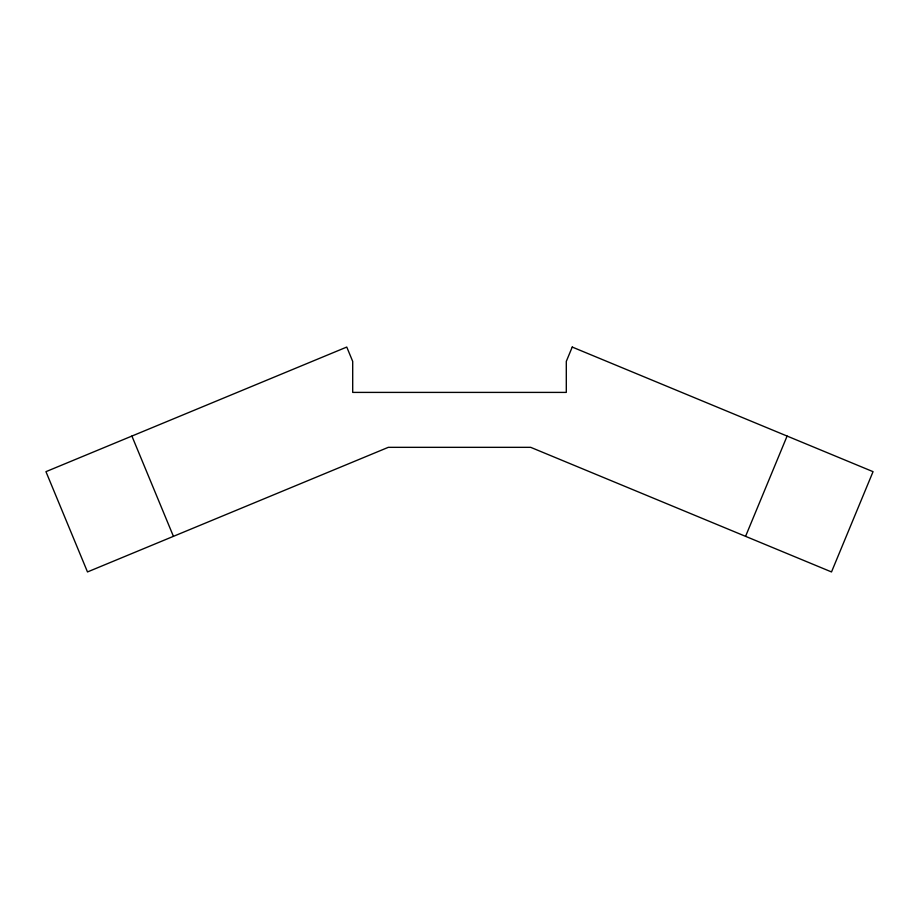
<?xml version="1.0" encoding="UTF-8"?>
<svg xmlns="http://www.w3.org/2000/svg" width="919" height="919" viewBox="0 0 919 919"><rect width="100%" height="100%" fill="white"/><g stroke="black" fill="none" stroke-linecap="round" stroke-linejoin="round"><path stroke-width="1.38" d="M745.573 536.34L787.101 436.065M131.899 436.065L173.427 536.34M572.238 347.06L566.299 361.385L566.299 392.402L352.701 392.402L352.701 361.385L346.762 347.06L45.95 471.665L87.489 571.94L388.3 447.335L530.7 447.335L831.511 571.94L873.05 471.665L572.238 347.06"/></g></svg>
